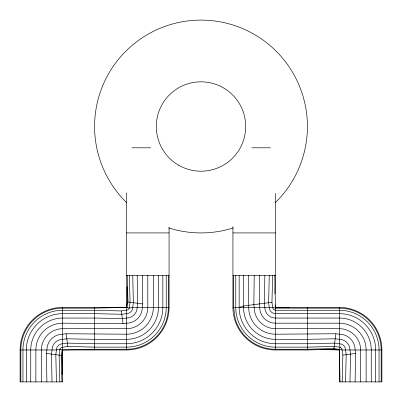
<?xml version="1.0" encoding="UTF-8"?>
<svg xmlns="http://www.w3.org/2000/svg" width="402" height="402" viewBox="0 0 402 402"><rect width="100%" height="100%" fill="white"/><g stroke="black" fill="none" stroke-linecap="round" stroke-linejoin="round"><path stroke-width="0.6" d="M62.667 349.976L61.943 355.484L62.667 381.9L20.105 381.9L20.105 349.976L56.436 349.976L59.913 349.237L61.943 349.976L126.514 349.976L126.514 310.264L127.952 301.997L127.238 275.491M233.647 275.491L233.637 307.319L235.075 318.243A41.838 41.838 0 0 0 275.486 349.253L307.409 349.253L333.916 348.539L342.182 349.976L381.895 349.976L381.895 381.9L339.333 381.9L339.333 349.253L340.072 347.222L339.333 343.745L339.333 307.414L275.486 307.414L275.164 304.962M248.697 275.491L248.697 307.414A26.788 26.788 0 0 0 275.486 334.203L335.866 333.745L339.333 334.203A15.773 15.773 0 0 1 355.107 349.976L355.564 353.443L355.107 381.9M243.562 275.491L243.562 307.414A31.924 31.924 0 0 0 275.486 339.333L307.409 339.333L335.203 338.791L339.333 339.333A10.643 10.643 0 0 1 349.976 349.976L350.519 354.107L349.976 381.9M254.205 275.491L253.843 304.661L254.205 307.414A21.281 21.281 0 0 0 275.486 328.695L339.333 328.695A21.281 21.281 0 0 1 360.614 349.976L360.614 381.9M259.712 275.491L259.255 303.947L259.712 307.414A15.773 15.773 0 0 0 275.486 323.188L339.333 323.188A26.788 26.788 0 0 1 366.121 349.976L366.121 381.9M264.848 275.491L264.3 303.279L264.848 307.414A10.643 10.643 0 0 0 275.486 318.052L339.333 318.052A31.924 31.924 0 0 1 371.257 349.976L371.257 381.9M62.109 374.368L62.652 349.881M126.529 307.51L126.987 286.792M269.255 275.491L268.636 302.711L269.255 307.414A6.231 6.231 0 0 0 275.486 313.645L339.333 313.645A36.331 36.331 0 0 1 375.664 349.976L375.664 381.9M345.564 381.9L346.187 354.68L345.564 349.976A6.231 6.231 0 0 0 339.333 343.745L334.63 343.122L307.409 343.745L275.486 343.745A36.331 36.331 0 0 1 239.155 307.414L239.155 275.491M379.046 381.9L379.046 349.976A39.713 39.713 0 0 0 339.333 310.264L275.486 310.264L273.471 309.429L272.636 307.414L271.958 302.274L272.636 275.491M342.182 381.9L342.861 355.117L341.8 348.549L340.072 347.222L334.193 346.449L307.409 347.127L275.486 347.127A39.713 39.713 0 0 1 235.773 307.414L232.924 307.414L232.924 226.663M274.978 293.917L275.486 275.491L275.486 193.488M46.893 381.9L46.436 353.443L46.893 349.976A15.773 15.773 0 0 1 62.667 334.203L66.134 333.745L126.514 334.203A26.788 26.788 0 0 0 153.303 307.414L153.303 275.491M169.071 227.291L169.076 307.414L132.745 307.414L129.268 308.148L127.238 307.414L62.667 307.414L62.667 347.127L61.23 355.393L61.943 381.9M126.514 307.414L127.238 301.902L126.514 275.491L126.514 192.865M142.288 275.491L142.745 303.947L142.288 307.414A15.773 15.773 0 0 1 126.514 323.188L123.047 323.645L62.667 323.188A26.788 26.788 0 0 0 35.879 349.976L35.879 381.9M232.924 307.414A42.567 42.567 0 0 0 275.486 349.976L307.409 349.976L333.826 349.253L335.866 333.745M239.155 307.414L243.381 306.038L271.958 302.274M22.954 381.9L22.954 349.976A39.713 39.713 0 0 1 62.667 310.264L94.591 310.264L121.374 310.942L127.942 309.882L129.268 308.148L130.042 302.274L129.364 275.491M166.227 275.491L166.227 307.414A39.713 39.713 0 0 1 126.514 347.127L94.591 347.127L67.807 346.449L61.24 347.509L59.913 349.237L59.139 355.117L59.818 381.9M342.861 355.117L355.564 353.443M127.238 307.414L94.591 308.138L62.667 308.138A41.838 41.838 0 0 0 20.829 349.976L20.829 381.9M61.943 349.976L94.591 349.253L126.514 349.253A41.838 41.838 0 0 0 168.353 307.414L168.353 275.491M131.891 147.795L150.655 147.795M251.758 147.795L270.38 147.795M126.514 232.924L169.071 232.924M232.924 232.924L275.486 232.924M126.514 275.491L169.076 275.491M232.924 275.491L275.486 275.491M275.39 307.424L289.204 307.731M320.595 349.544L339.429 349.961M127.238 301.902L142.745 303.947M333.826 349.253L339.333 349.976M46.436 353.443L61.943 355.484M275.224 307.022L275.486 308.138L339.333 308.138A41.838 41.838 0 0 1 381.171 349.976L381.171 381.9M121.374 310.942L123.047 323.645M66.134 333.745L67.807 346.449M339.333 349.253L340.057 381.9M274.762 275.491L275.486 308.138L272.636 307.414L235.773 307.414L235.773 275.491M132.745 275.491L133.363 302.711L132.745 307.414A6.231 6.231 0 0 1 126.514 313.645L121.811 314.263L94.591 313.645L62.667 313.645A36.331 36.331 0 0 0 26.336 349.976L26.336 381.9M56.436 381.9L55.813 354.68L56.436 349.976A6.231 6.231 0 0 1 62.667 343.745L67.37 343.122L94.591 343.745L126.514 343.745A36.331 36.331 0 0 0 162.845 307.414L162.845 275.491M137.152 275.491L137.7 303.279L137.152 307.414A10.643 10.643 0 0 1 126.514 318.052L122.384 318.595L94.591 318.052L62.667 318.052A31.924 31.924 0 0 0 30.743 349.976L30.743 381.9M52.024 381.9L51.481 354.107L52.024 349.976A10.643 10.643 0 0 1 62.667 339.333L66.797 338.791L94.591 339.333L126.514 339.333A31.924 31.924 0 0 0 158.438 307.414L158.438 275.491M307.409 307.414L307.409 349.976M275.486 307.414L275.486 349.976M147.795 275.491L147.795 307.414A21.281 21.281 0 0 1 126.514 328.695L62.667 328.695A21.281 21.281 0 0 0 41.386 349.976L41.386 381.9M94.591 307.414L94.591 349.976M339.333 307.414A42.567 42.567 0 0 1 381.895 349.976M20.105 349.976A42.567 42.567 0 0 1 62.667 307.414M169.076 307.414A42.567 42.567 0 0 1 126.514 349.976M126.625 202.618A106.414 106.414 0 0 1 125.464 51.556A106.414 106.414 0 0 1 276.531 51.556A106.414 106.414 0 0 1 275.37 202.618M233.266 227.914A106.414 106.414 0 0 1 168.734 227.914M178.654 165.217A44.692 44.692 0 0 0 245.692 126.514A44.692 44.692 0 0 0 178.654 87.807A44.692 44.692 0 0 0 178.654 165.217"/></g></svg>
